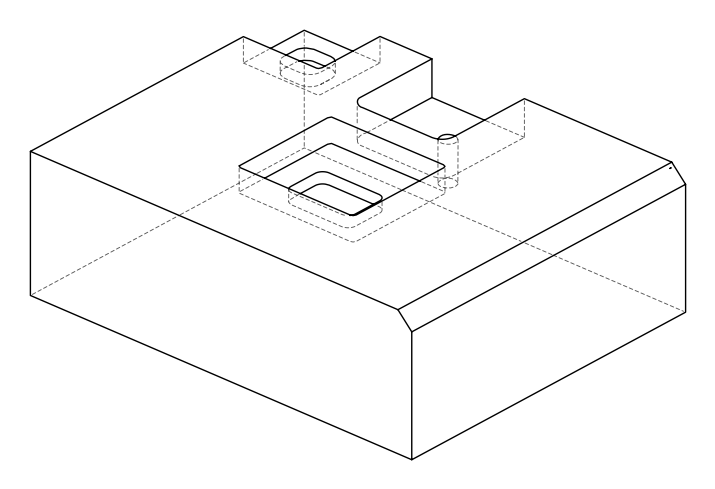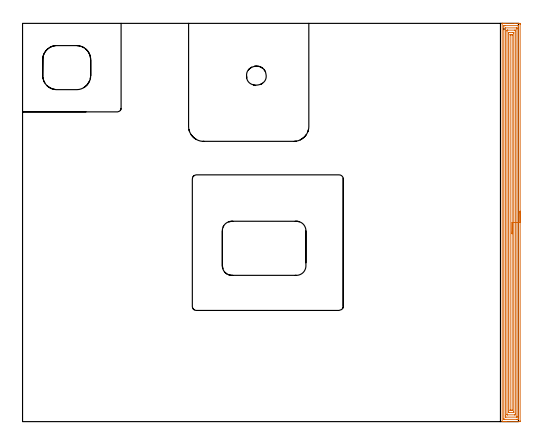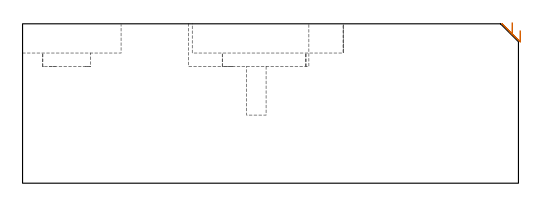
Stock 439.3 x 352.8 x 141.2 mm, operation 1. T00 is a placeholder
(PLAN: 7 operations, 4 tool changes, 249 min)
(1 AREA_MILL | FG_CHAMFER_SURFACE | UGT0205_001 | 17.22 min | 44580 mm3)
(2 MILL_CORNER_NOTCH_RECTANGULAR | CORNER_NOTCH_RECTANGULAR | NXT0201_008 | Follow Part, ap 1.5, ae 75% | 69.24 min | 177215 mm3)
(3 MILL_RECTANGULAR_POCKET | POCKET_RECTANGULAR_STRAIGHT | NXT0201_008 | Follow Part, ap 1.5, ae 75% | 129.62 min | 415671 mm3)
(4 MILL_RECTANGULAR_POCKET_1 | POCKET_RECTANGULAR_STRAIGHT_1 | UGT0201_094 | Follow Part, ap 5, ae 75% | 0.85 min | 18282 mm3)
(5 MILL_RECTANGULAR_POCKET_2 | POCKET_RECTANGULAR_STRAIGHT_2 | NXT0201_012 | Follow Part, ap 4, ae 75% | 2.64 min | 41777 mm3)
(6 MILL_SLOT | SLOT_PARTIAL_RECTANGULAR | NXT0201_012 | Follow Part, ap 4, ae 75% | 28.28 min | 418952 mm3)
(7 MILL_BLIND_HOLE_FROM_SOLID_MATERIAL | STEP1POCKET | NXT0201_011 | Spiral | 1.12 min | 10100 mm3)
(TOOL UGT0205_001 | Chamfer Mill 20 x 3 x 45 deg. | D20 FL50 Z2)
(TOOL NXT0201_008 | ENDMILL 6mm [2P460-0600-NA 1630] | D6 FL26 Z6)
(TOOL UGT0201_094 | End mill 20 mm | D20 FL38 Z4)
(TOOL NXT0201_012 | ENDMILL 16mm [2P460-1600-NA 1630] | D16 FL38 Z6)
(TOOL NXT0201_011 | ENDMILL 12mm [2P460-1200-NA 1630] | D12 FL38 Z6)
(OP 1 AREA_MILL)
G17 G21 G94 G90
T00 M6
G54
G17 G0 G90 X440.8 Y186.4 S1061 M3
G43 Z151.2 H0
Z135.3
G94 G1 Y186.362 Z134.429 F250.
Y186.248 Z133.564
Y186.059 Z132.712
Y185.797 Z131.88
Y185.463 Z131.074
Y185.06 Z130.3
Y184.592 Z129.564
Y184.06 Z128.872
Y183.471 Z128.229
Y182.828 Z127.64
Y182.136 Z127.109
Y181.4 Z126.64
Y180.626 Z126.237
Y179.82 Z125.903
Y178.988 Z125.641
Y178.136 Z125.452
Y177.272 Z125.338
Y176.4 Z125.3
Y0.604
X440.795 Y0.168 Z125.303
X440.791 Y0.01 Z125.306
X440.629 Y0. Z125.468
X428.597 Z137.497
X428. Z138.093
X427.431 Z138.666
X427.119 Z138.977
X426.549 Z139.547
X426.237 Z139.858
X425.222 Z140.877
X424.905 Y0.006 Z141.186
X424.903 Y0.007 Z141.188
X424.9 Y0.158 Z141.2
Y352.642
X424.902 Y352.792 Z141.188
X424.905 Y352.794 Z141.186
X425.222 Y352.8 Z140.877
X425.613 Z140.487
X426.237 Z139.858
X427.431 Z138.666
X428. Z138.093
X436.234 Z129.863
X439.463 Z126.634
X439.748 Z126.349
X440.345 Y352.795 Z125.753
X440.791 Y352.791 Z125.306
X440.795 Y352.652 Z125.303
X440.799 Y352.196 Z125.301
X440.8 Y351.735 Z125.3
Y176.4
X439.386 Z126.714
X439.385 Y2.185 Z126.715
X439.384 Y2.084 Z126.716
X439.381 Y2.034 Z126.719
X439.38 Y2.016 Z126.72
X439.349 Y2.01 Z126.751
X438.963 Y2.002 Z127.137
X438.581 Y2.001 Z127.519
X438.084 Y2. Z128.016
X427.119 Y2.001 Z138.981
X426.618 Y2.003 Z139.482
X426.414 Y2.01 Z139.686
X426.321 Y2.023 Z139.779
X426.316 Y2.309 Z139.784
X426.315 Y2.389 Z139.785
Y350.615
X426.316 Y350.716 Z139.784
X426.319 Y350.766 Z139.781
X426.32 Y350.784 Z139.78
X426.351 Y350.79 Z139.749
X426.737 Y350.798 Z139.363
X427.119 Y350.799 Z138.981
X427.616 Y350.8 Z138.484
X438.581 Y350.799 Z127.519
X439.082 Y350.797 Z127.018
X439.286 Y350.79 Z126.814
X439.379 Y350.777 Z126.721
X439.384 Y350.491 Z126.716
X439.385 Y350.411 Z126.715
X439.386 Y176.4 Z126.714
X437.971 Z128.129
Y4.791
X437.969 Y4.174 Z128.131
X437.967 Y4.037 Z128.133
X437.965 Y4.011 Z128.135
X437.928 Y4.006 Z128.172
X437.87 Y4.001 Z128.23
X428.172 Y4. Z137.928
X428. Y4.004 Z138.1
X427.829 Y4.01 Z138.271
X427.735 Y4.018 Z138.365
X427.732 Y4.082 Z138.368
X427.73 Y4.174 Z138.37
X427.729 Y4.449 Z138.371
X427.728 Y5.066 Z138.372
X427.729 Y348.009 Z138.371
X427.731 Y348.626 Z138.369
X427.733 Y348.763 Z138.367
X427.735 Y348.789 Z138.365
X427.772 Y348.794 Z138.328
X427.83 Y348.799 Z138.27
X437.528 Y348.8 Z128.572
X437.699 Y348.797 Z128.401
X437.871 Y348.79 Z128.229
X437.965 Y348.782 Z128.135
X437.968 Y348.718 Z128.132
X437.97 Y348.626 Z128.13
X437.971 Y348.351 Z128.129
Y347.734
Y176.4
X436.557 Z129.543
Y6.851
X436.554 Y6.225 Z129.546
X436.55 Y6.022 Z129.55
X436.356 Y6.01 Z129.744
X435.936 Y6.001 Z130.164
X435.895 Y6. Z130.205
X429.723 Z136.377
X429.337 Y6.005 Z136.763
X429.15 Y6.01 Z136.95
X429.148 Y6.117 Z136.952
X429.143 Y6.587 Z136.957
Y345.949
X429.146 Y346.575 Z136.954
X429.15 Y346.778 Z136.951
X429.344 Y346.79 Z136.756
X429.764 Y346.799 Z136.336
X429.805 Y346.8 Z136.295
X435.977 Z130.123
X436.363 Y346.795 Z129.737
X436.549 Y346.79 Z129.551
X436.552 Y346.683 Z129.548
X436.557 Y346.213 Z129.543
Y176.4
X435.143 Z130.957
Y8.546
X435.142 Y8.456 Z130.958
X435.137 Y8.276 Z130.963
X435.126 Y8.01 Z130.974
X435.054 Y8.006 Z131.046
X434.8 Y8.001 Z131.3
X431.273 Z134.827
X430.646 Y8.01 Z135.454
X430.564 Y8.016 Z135.536
X430.559 Y8.366 Z135.541
X430.557 Y8.546 Z135.543
Y344.254
X430.558 Y344.344 Z135.542
X430.563 Y344.524 Z135.537
X430.574 Y344.79 Z135.526
X430.646 Y344.794 Z135.454
X430.9 Y344.799 Z135.2
X434.427 Z131.673
X435.054 Y344.79 Z131.046
X435.136 Y344.784 Z130.964
X435.141 Y344.434 Z130.959
X435.143 Y344.254 Z130.957
Y176.4
X433.729 Z132.371
X433.728 Y10.199 Z132.372
X433.727 Y10.088 Z132.373
X433.724 Y10.033 Z132.376
X433.722 Y10.013 Z132.378
X433.699 Y10.008 Z132.401
X433.291 Y10.003 Z132.809
X432.824 Y10.001 Z133.276
X432.409 Y10.004 Z133.691
X431.995 Y10.01 Z134.105
X431.977 Y10.013 Z134.123
X431.975 Y10.03 Z134.125
X431.973 Y10.076 Z134.127
X431.972 Y10.154 Z134.128
X431.971 Y10.272 Z134.129
X431.972 Y342.601 Z134.128
X431.973 Y342.712 Z134.127
X431.976 Y342.767 Z134.124
X431.978 Y342.787 Z134.122
X432.001 Y342.792 Z134.099
X432.409 Y342.797 Z133.691
X432.876 Y342.799 Z133.224
X433.291 Y342.796 Z132.809
X433.705 Y342.79 Z132.395
X433.723 Y342.787 Z132.377
X433.725 Y342.77 Z132.375
X433.727 Y342.725 Z132.373
X433.728 Y342.646 Z132.372
X433.729 Y342.528 Z132.371
Y176.4
Y175.528 Z132.409
Y174.664 Z132.523
Y173.812 Z132.712
Y172.98 Z132.974
Y172.174 Z133.308
Y171.4 Z133.711
Y170.664 Z134.18
Y169.972 Z134.711
Y169.329 Z135.3
Y168.74 Z135.943
Y168.208 Z136.635
Y167.74 Z137.371
Y167.337 Z138.145
Y167.003 Z138.951
Y166.741 Z139.783
Y166.552 Z140.635
Y166.438 Z141.5
Y166.4 Z142.371
G0 Z151.2
M5
M2
